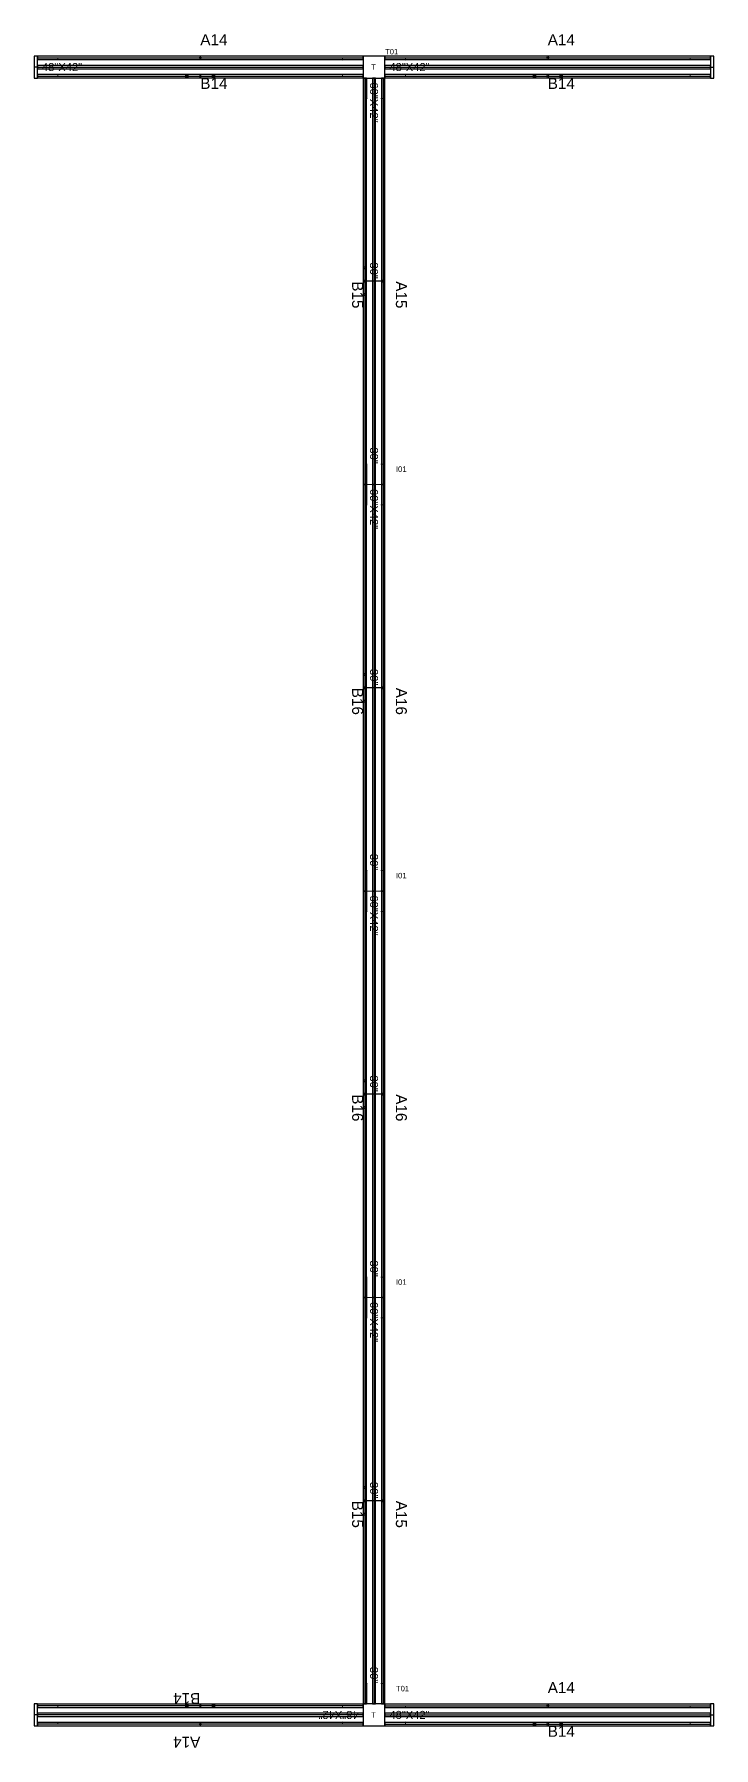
# Model space of a CAD drawing. Header units: millimetres. Extents: x 1390 to 1467.6, y 1790 to 1851.2.
# Drawn here: x 1399.84 to 1402.39, y 1801.54 to 1807.96 of the extents above; entities that cross this region are included whole.
import ezdxf

# ---------------------------------------------------------------- set-up
doc = ezdxf.new("R2010")
doc.units = ezdxf.units.MM
for name, color, linetype in [('DD2D', 7, 'Continuous'), ('DD2D_Geometry', 7, 'Continuous'), ('DDReportes', 7, 'Continuous'), ('Id Unión', 7, 'Continuous')]:
    doc.layers.add(name, color=color, linetype=linetype)
doc.styles.get("Standard").update_dxf_attribs({"font": 'arial.ttf'})

# ---------------------------------------------------------------- blocks, each defined once
blk = doc.blocks.new('DD101048422D')
at = {"color": 1, "linetype": 'Continuous', "lineweight": 0}
for p, q in [((0, -0.0255), (0, 0.0255)), ((0.0017, 0.0275), (0.0218, 0.0275)), ((0.002, 0.0275), (0.0215, 0.0275)), ((0.0747, 0.0275), (0.0215, 0.0275)), ((0.0747, 0.0275), (0.075, 0.0275)), ((0.0765, 0.026), (0.0765, 0.0343)), ((1.1435, 0.0343), (0.0765, 0.0343)), ((1.1435, 0.0343), (1.1435, 0.026)), ((1.1453, 0.0275), (1.145, 0.0275)), ((1.1453, 0.0275), (1.1985, 0.0275)), ((1.2183, 0.0275), (1.1982, 0.0275)), ((1.218, 0.0275), (1.1985, 0.0275)), ((1.22, -0.0255), (1.22, 0.0255)), ((0.025, -0.0275), (0.002, -0.0275)), ((0.025, -0.0275), (0.0747, -0.0275)), ((0.0747, -0.0275), (0.075, -0.0275)), ((0.0765, -0.0343), (0.0765, -0.026)), ((1.1435, -0.0343), (0.0765, -0.0343)), ((1.1435, -0.026), (1.1435, -0.0343)), ((1.1453, -0.0275), (1.145, -0.0275)), ((1.195, -0.0275), (1.1453, -0.0275)), ((1.195, -0.0275), (1.218, -0.0275))]:
    blk.add_line(p, q, dxfattribs=at)
at = {"color": 1}
for p, q in [((0.6065, 0.0379), (0.6135, 0.0308)), ((0.6065, 0.0308), (0.6135, 0.0379)), ((0.6065, -0.0379), (0.6135, -0.0308)), ((0.6065, -0.0308), (0.6135, -0.0379))]:
    blk.add_line(p, q, dxfattribs=at)
for centre in [(0.56, -0.0343), (0.66, -0.0343)]:
    blk.add_circle(centre, 0.005, dxfattribs=at)
at = {"color": 1, "linetype": 'Continuous', "lineweight": 0}
for centre, radius, start, end in [((0.002, 0.0255), 0.00203, 90, 180), ((0.075, 0.026), 0.00151, 10.02098, 90), ((0.075, 0.026), 0.00151, 0, 10.02098), ((1.145, 0.026), 0.00151, 90, 169.97902), ((1.145, 0.026), 0.00151, 169.97902, 180), ((1.145, 0.026), 0.00151, 169.97902, 180), ((1.218, 0.0255), 0.00203, 0, 90), ((0.002, -0.0255), 0.00203, 180, 270), ((0.075, -0.026), 0.00151, 270, 349.97902), ((0.075, -0.026), 0.00151, 349.97902, 0), ((1.145, -0.026), 0.00151, 180, 190.02098), ((1.145, -0.026), 0.00151, 180, 190.02098), ((1.145, -0.026), 0.00151, 190.02098, 270), ((1.218, -0.0255), 0.00203, 270, 0)]:
    blk.add_arc(centre, radius, start, end, dxfattribs=at)
at = {"color": 1}
for p in [(0.61, 0.0343), (0.61, -0.0343)]:
    blk.add_point(p, dxfattribs=at)
blk.add_text('48"X42"', height=0.03).set_placement((0.0165, -0.0149))
blk = doc.blocks.new('SPACE_DD10104842')
blk.add_blockref('DD101048422D', (0, 0))
blk = doc.blocks.new('DD101060422D')
at = {"color": 1, "linetype": 'Continuous', "lineweight": 0}
for p, q in [((0, -0.0255), (0, 0.0255)), ((0.0017, 0.0275), (0.0218, 0.0275)), ((0.002, 0.0275), (0.0215, 0.0275)), ((0.0747, 0.0275), (0.0215, 0.0275)), ((0.0747, 0.0275), (0.075, 0.0275)), ((0.0765, 0.026), (0.0765, 0.0343)), ((1.4475, 0.0343), (0.0765, 0.0343)), ((1.4475, 0.0343), (1.4475, 0.026)), ((1.4493, 0.0275), (1.449, 0.0275)), ((1.4493, 0.0275), (1.5025, 0.0275)), ((1.5223, 0.0275), (1.5022, 0.0275)), ((1.522, 0.0275), (1.5025, 0.0275)), ((1.524, -0.0255), (1.524, 0.0255)), ((0.025, -0.0275), (0.002, -0.0275)), ((0.025, -0.0275), (0.0747, -0.0275)), ((0.0747, -0.0275), (0.075, -0.0275)), ((0.0765, -0.0343), (0.0765, -0.026)), ((1.4475, -0.0343), (0.0765, -0.0343)), ((1.4475, -0.026), (1.4475, -0.0343)), ((1.4493, -0.0275), (1.449, -0.0275)), ((1.499, -0.0275), (1.4493, -0.0275)), ((1.499, -0.0275), (1.522, -0.0275))]:
    blk.add_line(p, q, dxfattribs=at)
at = {"color": 1}
for p, q in [((0.7585, 0.0379), (0.7655, 0.0308)), ((0.7585, 0.0308), (0.7655, 0.0379)), ((0.762, 0.0343), (0.762, -0.0343)), ((0.7585, -0.0379), (0.7655, -0.0308)), ((0.7585, -0.0308), (0.7655, -0.0379))]:
    blk.add_line(p, q, dxfattribs=at)
for centre in [(0.712, -0.0343), (0.812, -0.0343)]:
    blk.add_circle(centre, 0.005, dxfattribs=at)
at = {"color": 1, "linetype": 'Continuous', "lineweight": 0}
for centre, radius, start, end in [((0.002, 0.0255), 0.00203, 90, 180), ((0.075, 0.026), 0.00151, 10.02098, 90), ((0.075, 0.026), 0.00151, 0, 10.02098), ((1.449, 0.026), 0.00151, 90, 169.97902), ((1.449, 0.026), 0.00151, 169.97902, 180), ((1.449, 0.026), 0.00151, 169.97902, 180), ((1.522, 0.0255), 0.00203, 0, 90), ((0.002, -0.0255), 0.00203, 180, 270), ((0.075, -0.026), 0.00151, 270, 349.97902), ((0.075, -0.026), 0.00151, 349.97902, 0), ((1.449, -0.026), 0.00151, 180, 190.02098), ((1.449, -0.026), 0.00151, 180, 190.02098), ((1.449, -0.026), 0.00151, 190.02098, 270), ((1.522, -0.0255), 0.00203, 270, 0)]:
    blk.add_arc(centre, radius, start, end, dxfattribs=at)
at = {"color": 1}
for p in [(0.762, 0.0343), (0.762, -0.0343)]:
    blk.add_point(p, dxfattribs=at)
for s, p in [('60"X42"', (0.0165, -0.0149)), ('30"', (0.6916, -0.0149)), ('30"', (1.3849, -0.0149))]:
    blk.add_text(s, height=0.03).set_placement(p)
blk = doc.blocks.new('SPACE_DD10106042')
blk.add_blockref('DD101060422D', (0, 0))
blk = doc.blocks.new('DD3021422D')
for p, q in [((0, 0.041), (0, -0.041)), ((0.012, 0.041), (0, 0.041)), ((0.012, -0.041), (0.012, 0.041)), ((0, -0.041), (0.012, -0.041))]:
    blk.add_line(p, q)
blk = doc.blocks.new('SPACE_DD302142')
blk.add_blockref('DD3021422D', (0, 0))

msp = doc.modelspace()

# ---------------------------------------------------------------- linework, layer by layer
at = {"layer": 'DD2D'}
for p, q in [((1399.8567, 1807.8703), (1401.0767, 1807.8703)), ((1401.1587, 1807.8703), (1402.3787, 1807.8703)), ((1399.8567, 1807.836), (1399.8447, 1807.836)), ((1399.8567, 1807.836), (1401.0767, 1807.836)), ((1399.8567, 1807.836), (1401.0767, 1807.836)), ((1399.8567, 1807.8017), (1401.0767, 1807.8017)), ((1401.0767, 1807.836), (1401.0768, 1807.836)), ((1401.0834, 1807.795), (1401.0834, 1806.271)), ((1401.1177, 1807.795), (1401.1177, 1806.271)), ((1401.1177, 1807.795), (1401.1177, 1806.271)), ((1401.152, 1807.795), (1401.152, 1806.271)), ((1401.1587, 1807.836), (1402.3787, 1807.836)), ((1401.1587, 1807.836), (1402.3787, 1807.836)), ((1401.1587, 1807.8017), (1402.3787, 1807.8017)), ((1402.3787, 1807.836), (1402.3907, 1807.836)), ((1401.0834, 1806.271), (1401.0834, 1804.747)), ((1401.1177, 1806.271), (1401.1177, 1806.2709)), ((1401.1177, 1806.271), (1401.1177, 1804.747)), ((1401.1177, 1806.271), (1401.1177, 1804.747)), ((1401.152, 1806.271), (1401.152, 1804.747)), ((1401.0834, 1804.747), (1401.0834, 1803.223)), ((1401.1177, 1804.747), (1401.1177, 1804.7469)), ((1401.1177, 1804.747), (1401.1177, 1803.223)), ((1401.1177, 1804.747), (1401.1177, 1803.223)), ((1401.152, 1804.747), (1401.152, 1803.223)), ((1401.0834, 1803.223), (1401.0834, 1801.699)), ((1401.1177, 1803.223), (1401.1177, 1803.2229)), ((1401.1177, 1803.223), (1401.1177, 1801.699)), ((1401.1177, 1803.223), (1401.1177, 1801.699)), ((1401.152, 1803.223), (1401.152, 1801.699)), ((1401.0767, 1801.6923), (1399.8567, 1801.6923)), ((1401.1177, 1801.699), (1401.1177, 1801.6989)), ((1401.1587, 1801.6923), (1402.3787, 1801.6923)), ((1399.8567, 1801.658), (1399.8447, 1801.658)), ((1401.0767, 1801.658), (1399.8567, 1801.658)), ((1401.0767, 1801.658), (1399.8567, 1801.658)), ((1401.0767, 1801.6237), (1399.8567, 1801.6237)), ((1401.1587, 1801.658), (1402.3787, 1801.658)), ((1401.1587, 1801.658), (1402.3787, 1801.658)), ((1401.1587, 1801.6237), (1402.3787, 1801.6237)), ((1402.3787, 1801.658), (1402.3907, 1801.658))]:
    msp.add_line(p, q, dxfattribs=at)
at = {"layer": 'DD2D_Geometry'}
for points in [[(1399.8567, 1807.8643), (1401.0767, 1807.8643), (1401.0767, 1807.8763), (1399.8567, 1807.8763)], [(1401.0767, 1807.795), (1401.1588, 1807.795), (1401.1588, 1807.877), (1401.0767, 1807.877)], [(1401.1587, 1807.8643), (1402.3787, 1807.8643), (1402.3787, 1807.8763), (1401.1587, 1807.8763)], [(1399.8567, 1807.83), (1401.0767, 1807.83), (1401.0767, 1807.842), (1399.8567, 1807.842)], [(1399.8567, 1807.7957), (1401.0767, 1807.7957), (1401.0767, 1807.8077), (1399.8567, 1807.8077)], [(1401.0774, 1807.795), (1401.0774, 1806.271), (1401.0894, 1806.271), (1401.0894, 1807.795)], [(1401.1117, 1807.795), (1401.1117, 1806.271), (1401.1237, 1806.271), (1401.1237, 1807.795)], [(1401.146, 1807.795), (1401.146, 1806.271), (1401.158, 1806.271), (1401.158, 1807.795)], [(1401.1587, 1807.83), (1402.3787, 1807.83), (1402.3787, 1807.842), (1401.1587, 1807.842)], [(1401.1587, 1807.7957), (1402.3787, 1807.7957), (1402.3787, 1807.8077), (1401.1587, 1807.8077)], [(1401.0774, 1806.271), (1401.0774, 1804.747), (1401.0894, 1804.747), (1401.0894, 1806.271)], [(1401.1117, 1806.271), (1401.1117, 1804.747), (1401.1237, 1804.747), (1401.1237, 1806.271)], [(1401.1177, 1806.2709), (1401.1177, 1806.2709), (1401.1177, 1806.271), (1401.1177, 1806.271)], [(1401.146, 1806.271), (1401.146, 1804.747), (1401.158, 1804.747), (1401.158, 1806.271)], [(1401.0774, 1804.747), (1401.0774, 1803.223), (1401.0894, 1803.223), (1401.0894, 1804.747)], [(1401.1117, 1804.747), (1401.1117, 1803.223), (1401.1237, 1803.223), (1401.1237, 1804.747)], [(1401.1177, 1804.7469), (1401.1177, 1804.7469), (1401.1177, 1804.747), (1401.1177, 1804.747)], [(1401.146, 1804.747), (1401.146, 1803.223), (1401.158, 1803.223), (1401.158, 1804.747)], [(1401.0774, 1803.223), (1401.0774, 1801.699), (1401.0894, 1801.699), (1401.0894, 1803.223)], [(1401.1117, 1803.223), (1401.1117, 1801.699), (1401.1237, 1801.699), (1401.1237, 1803.223)], [(1401.1177, 1803.2229), (1401.1177, 1803.2229), (1401.1177, 1803.223), (1401.1177, 1803.223)], [(1401.146, 1803.223), (1401.146, 1801.699), (1401.158, 1801.699), (1401.158, 1803.223)], [(1401.0767, 1801.6983), (1399.8567, 1801.6983), (1399.8567, 1801.6863), (1401.0767, 1801.6863)], [(1401.0767, 1801.699), (1401.0767, 1801.6169), (1401.1587, 1801.6169), (1401.1587, 1801.699)], [(1401.1587, 1801.6863), (1402.3787, 1801.6863), (1402.3787, 1801.6983), (1401.1587, 1801.6983)], [(1401.0767, 1801.664), (1399.8567, 1801.664), (1399.8567, 1801.652), (1401.0767, 1801.652)], [(1401.0767, 1801.6297), (1399.8567, 1801.6297), (1399.8567, 1801.6177), (1401.0767, 1801.6177)], [(1401.1587, 1801.652), (1402.3787, 1801.652), (1402.3787, 1801.664), (1401.1587, 1801.664)], [(1401.1587, 1801.6177), (1402.3787, 1801.6177), (1402.3787, 1801.6297), (1401.1587, 1801.6297)]]:
    msp.add_lwpolyline(points, close=True, dxfattribs=at)

# ---------------------------------------------------------------- block references
for name, p, rotation in [('SPACE_DD302142', (1399.8567, 1807.836), 180), ('SPACE_DD10106042', (1401.1177, 1807.795), 270), ('SPACE_DD10106042', (1401.1177, 1806.271), 270), ('SPACE_DD10106042', (1401.1177, 1804.747), 270), ('SPACE_DD10106042', (1401.1177, 1803.223), 270), ('SPACE_DD302142', (1399.8567, 1801.658), 180), ('SPACE_DD10104842', (1401.0767, 1801.658), 180)]:
    msp.add_blockref(name, p, dxfattribs=dict(at, rotation=rotation))
for name, p in [('SPACE_DD10104842', (1399.8567, 1807.836)), ('SPACE_DD10104842', (1401.1587, 1807.836)), ('SPACE_DD302142', (1402.3787, 1807.836)), ('SPACE_DD10104842', (1401.1587, 1801.658)), ('SPACE_DD302142', (1402.3787, 1801.658))]:
    msp.add_blockref(name, p, dxfattribs=at)

# ---------------------------------------------------------------- texts
for p in [(1401.1074, 1807.8258), (1401.1074, 1801.6478)]:
    msp.add_text('T', height=0.0205, dxfattribs=at).set_placement(p)
at = {"layer": 'DDReportes'}
for s, p in [('A14', (1400.4667, 1807.918)), ('A14', (1401.7687, 1807.918)), ('B14', (1400.4667, 1807.754)), ('B14', (1401.7687, 1807.754)), ('A14', (1401.7687, 1801.74)), ('B14', (1401.7687, 1801.576))]:
    msp.add_text(s, height=0.041, dxfattribs=at).set_placement(p)
for s, rotation, p in [('B15', 270, (1401.0357, 1807.033)), ('A15', 270, (1401.1997, 1807.033)), ('B16', 270, (1401.0357, 1805.509)), ('A16', 270, (1401.1997, 1805.509)), ('B16', 270, (1401.0357, 1803.985)), ('A16', 270, (1401.1997, 1803.985)), ('B15', 270, (1401.0357, 1802.461)), ('A15', 270, (1401.1997, 1802.461)), ('B14', 180, (1400.4667, 1801.74)), ('A14', 180, (1400.4667, 1801.576))]:
    msp.add_text(s, height=0.041, rotation=rotation, dxfattribs=at).set_placement(p)
at = {"layer": 'Id Unión'}
for s, p in [('T01', (1401.159, 1807.8835)), ('I01', (1401.1999, 1806.3185)), ('I01', (1401.1999, 1804.7945)), ('I01', (1401.1999, 1803.2705)), ('T01', (1401.1999, 1801.7465))]:
    msp.add_text(s, height=0.0205, dxfattribs=at).set_placement(p)

doc.saveas('drawing.dxf')
